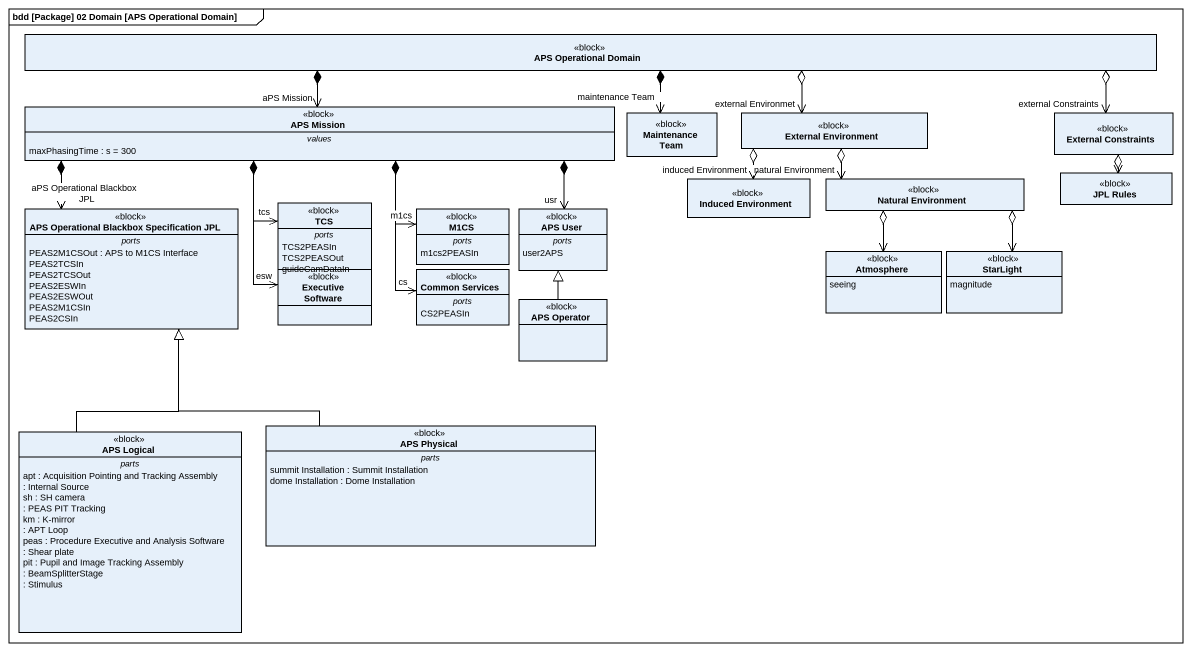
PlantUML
@startuml
mainframe bdd [Package] 02 Domain [APS Operational Domain]
hide circle
hide empty members
class "APS Operational Domain" as APS_Operational_Domain <<block>>
class "APS Mission" as APS_Mission <<block>> {
  -- values --
  maxPhasingTime : s = 300
}
class "Maintenance Team" as Maintenance_Team <<block>>
class "External Environment" as External_Environment <<block>>
class "External Constraints" as External_Constraints <<block>>
class "JPL Rules" as JPL_Rules <<block>>
class "APS Operational Blackbox Specification JPL" as APS_Operational_Blackbox <<block>> {
  -- ports --
  PEAS2M1CSOut : APS to M1CS Interface
  PEAS2TCSIn
  PEAS2TCSOut
  PEAS2ESWIn
  PEAS2ESWOut
  PEAS2M1CSIn
  PEAS2CSIn
}
class TCS <<block>> {
  -- ports --
  TCS2PEASIn
  TCS2PEASOut
  guideCamDataIn
}
class M1CS <<block>> {
  -- ports --
  m1cs2PEASIn
}
class "APS User" as APS_User <<block>> {
  -- ports --
  user2APS
}
class "Induced Environment" as Induced_Environment <<block>>
class "Natural Environment" as Natural_Environment <<block>>
class Atmosphere <<block>> {
  seeing
}
class StarLight <<block>> {
  magnitude
}
class "Executive Software" as Executive_Software <<block>>
class "Common Services" as Common_Services <<block>> {
  -- ports --
  CS2PEASIn
}
class "APS Operator" as APS_Operator <<block>>
class "APS Logical" as APS_Logical <<block>> {
  -- parts --
  apt : Acquisition Pointing and Tracking Assembly
  : Internal Source
  sh : SH camera
  : PEAS PIT Tracking
  km : K-mirror
  : APT Loop
  peas : Procedure Executive and Analysis Software
  : Shear plate
  pit : Pupil and Image Tracking Assembly
  : BeamSplitterStage
  : Stimulus
}
class "APS Physical" as APS_Physical <<block>> {
  -- parts --
  summit Installation : Summit Installation
  dome Installation : Dome Installation
}
APS_Operational_Domain *-left-> "aPS Mission" APS_Mission
APS_Operational_Domain *--> "maintenance Team" Maintenance_Team
APS_Operational_Domain o-right-> "external Environmet" External_Environment
APS_Operational_Domain o-right-> "external Constraints" External_Constraints
APS_Mission *--> "aPS Operational Blackbox JPL" APS_Operational_Blackbox
External_Environment o--> "induced Environment" Induced_Environment
External_Environment o--> "natural Environment" Natural_Environment
External_Constraints o--> JPL_Rules
TCS "tcs" <-up-* APS_Mission
M1CS "m1cs" <-up-* APS_Mission
APS_User "usr" <-left-* APS_Mission
Natural_Environment o--> Atmosphere
Natural_Environment o--> StarLight
Executive_Software "esw" <-up-* APS_Mission
Common_Services "cs" <-up-* APS_Mission
APS_Operator -up-|> APS_User
APS_Logical -up-|> APS_Operational_Blackbox
APS_Physical -up-|> APS_Operational_Blackbox
@enduml
